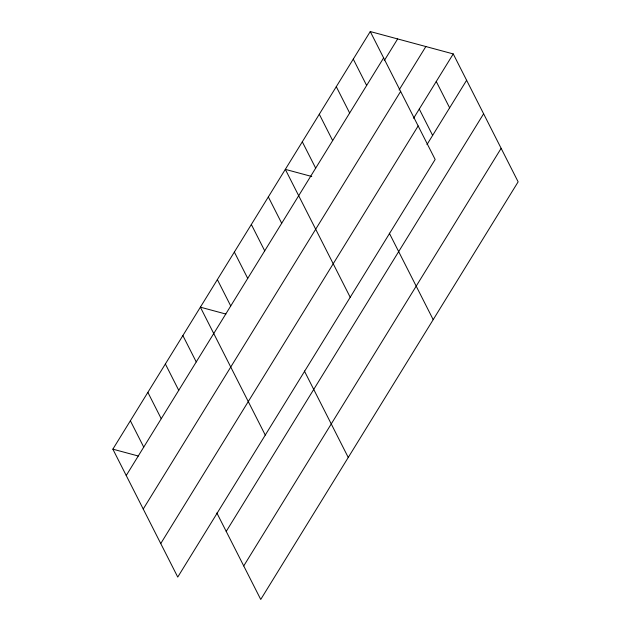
<?xml version="1.0" encoding="UTF-8"?>
<svg xmlns="http://www.w3.org/2000/svg" width="631" height="631" viewBox="0 0 631 631"><rect width="100%" height="100%" fill="white"/><g stroke="black" fill="none" stroke-linecap="round" stroke-linejoin="round"><path stroke-width="0.95" d="M370.263 31.55L435.153 159.469L177.753 577.073L112.862 449.162L370.263 31.55L453.247 53.927L518.138 181.838L260.737 599.45L216.867 512.971M126.232 475.514L383.632 57.902M384.263 60.647L397.648 38.933M399.092 89.973L425.862 46.544M143.229 509.028L400.638 91.416M413.605 118.234L453.247 53.927M160.755 543.559L418.156 125.948M426.974 144.586L466.617 80.279M226.213 531.405L483.614 113.793M243.732 565.936L501.14 148.324M311.761 176.491L285.315 169.36L350.213 297.28M225.874 314.049L200.374 307.171L265.272 435.09M112.862 449.162L138.355 456.032M436.258 81.486L449.627 107.838M419.268 109.053L432.637 135.405M353.273 59.109L366.643 85.461M336.284 86.676L349.653 113.028M389.319 233.17L433.197 319.657M319.294 114.235L332.663 140.587M302.304 141.801L315.674 168.154M268.333 196.919L281.702 223.271M251.343 224.486L264.712 250.838M304.379 370.981L348.257 457.467M234.353 252.045L247.723 278.397M217.364 279.612L230.733 305.964M182.872 335.566L196.241 361.918M165.369 363.969L178.739 390.321M147.867 392.364L161.236 418.716M130.365 420.759L143.734 447.111"/></g></svg>
